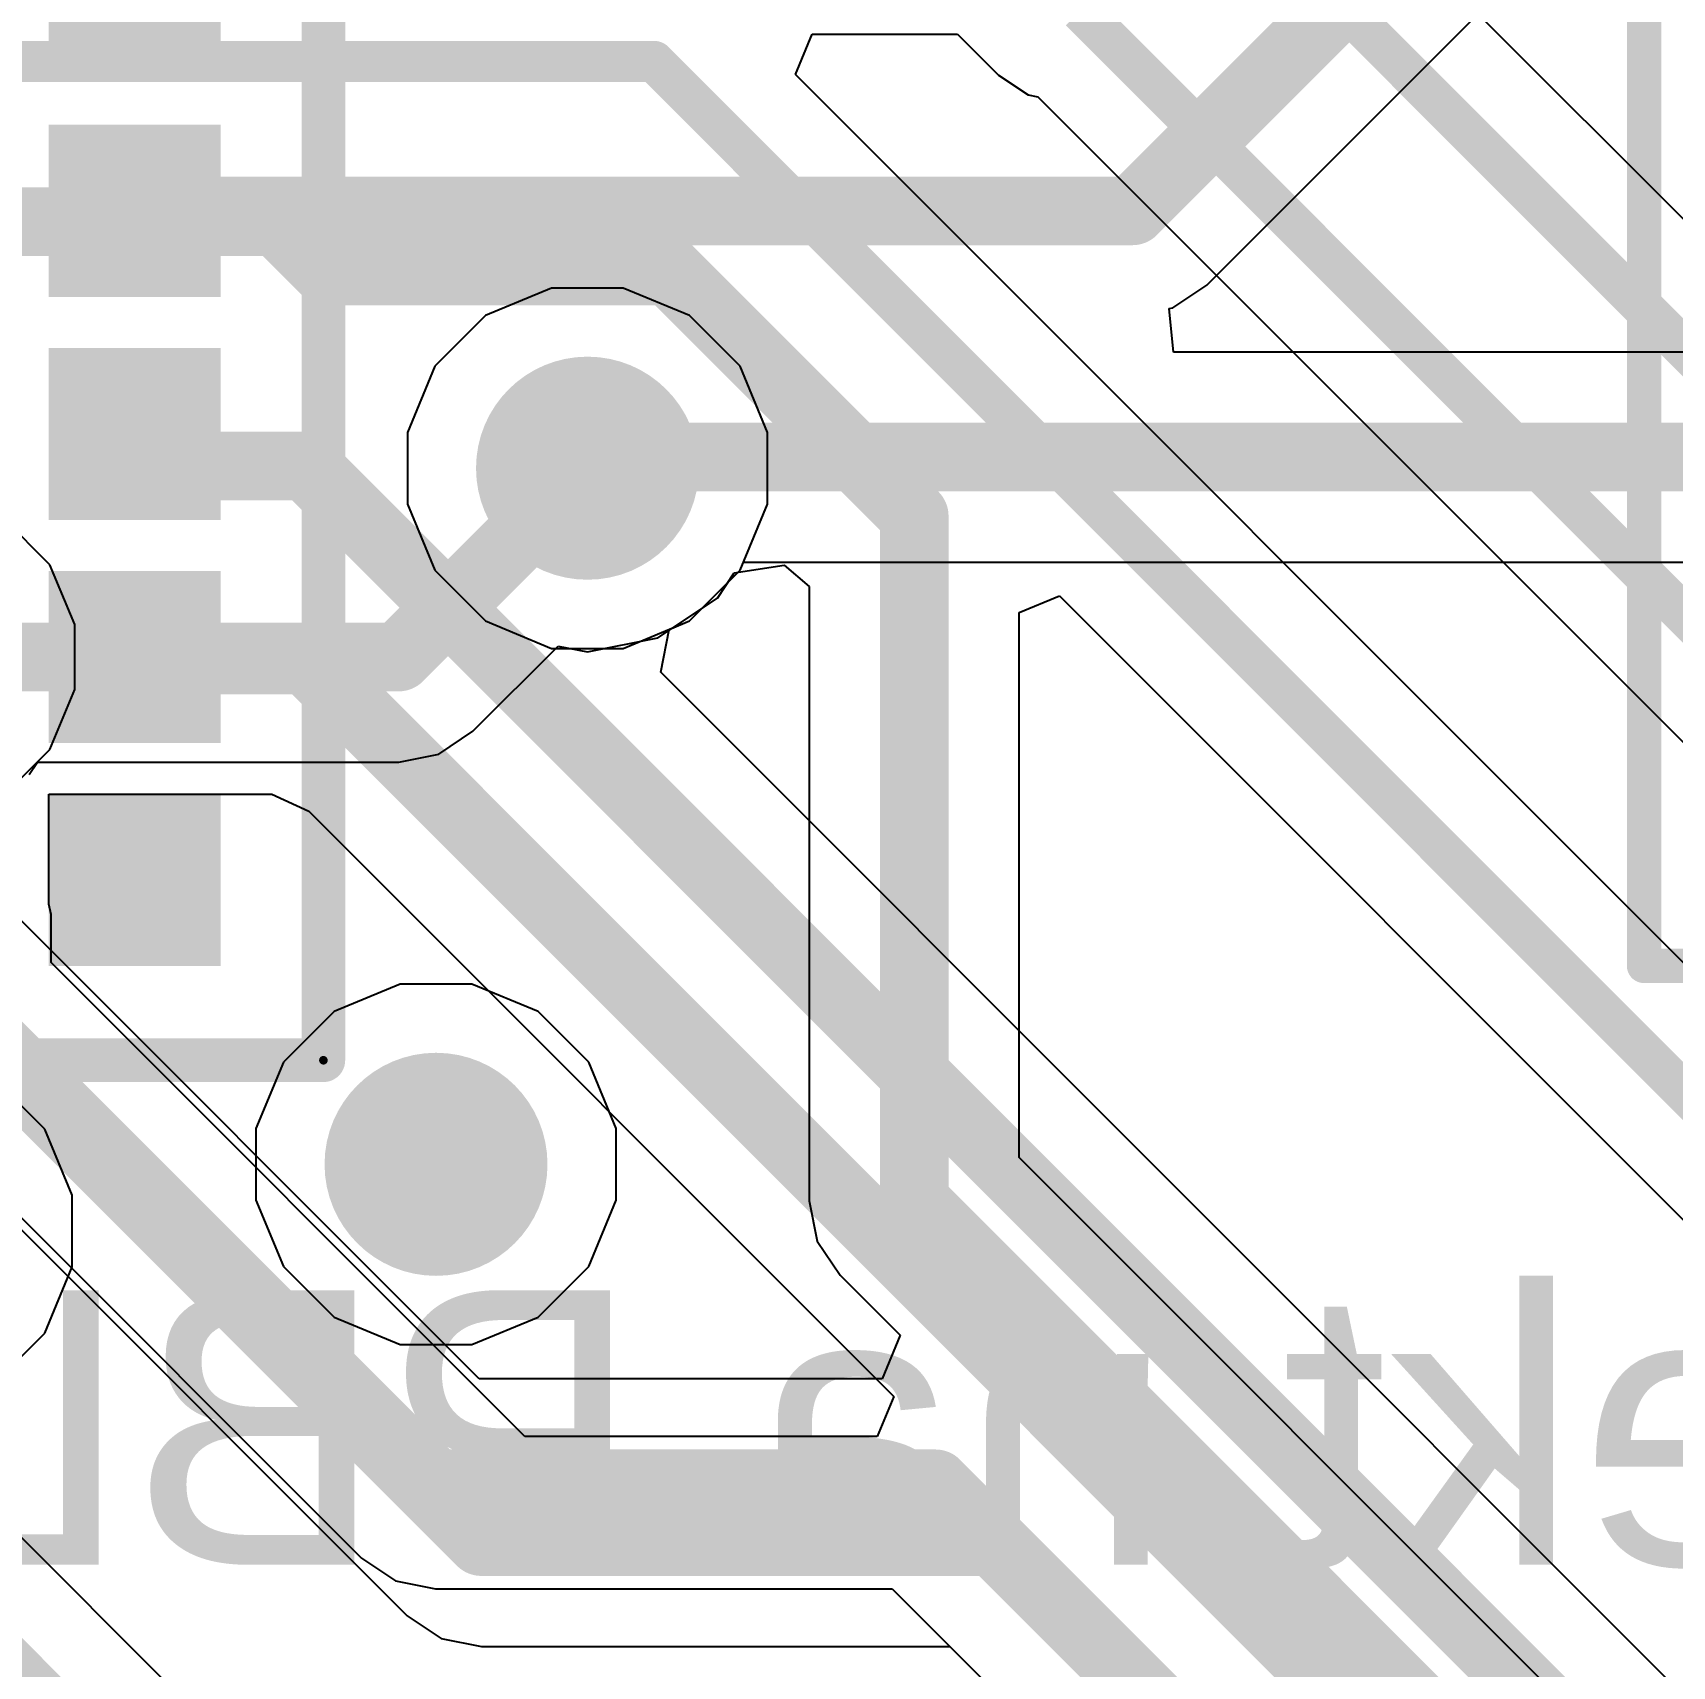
# Model space of a CAD drawing. Header units: inches. Extents: x 0.3 to 52.1, y -1.7 to 36.7.
# Drawn here: x 21.953 to 26.732, y 24.309 to 29.069 of the extents above; entities that cross this region are included whole.
import ezdxf

# ---------------------------------------------------------------- set-up
doc = ezdxf.new("R2010")
doc.units = ezdxf.units.IN
for name, color, linetype in [('Bottom Layer', 5, 'Continuous'), ('Bottom Overlay', 54, 'Continuous'), ('Internal1', 16, 'Continuous'), ('Internal2', 76, 'Continuous'), ('Top Assembly', 216, 'Continuous'), ('Top Component Outline', 6, 'Continuous'), ('Top Layer', 1, 'Continuous'), ('Top Overlay', 2, 'Continuous'), ('Top Paste', 8, 'Continuous'), ('Top Solder', 216, 'Continuous'), ('Via Holes', 16, 'Continuous')]:
    doc.layers.add(name, color=color, linetype=linetype)
doc.styles.add('Arial', font='', dxfattribs={"height": 0.2})
doc.styles.get('Arial').set_extended_font_data('Arial')

# ---------------------------------------------------------------- blocks, each defined once
blk = doc.blocks.new('ECS32712534BCTR_18')
at = {"layer": 'Top Layer'}
for points in [[(-1.8, -0.95), (-1.8, 0.95), (-0.7, 0.95), (-0.7, -0.95)], [(0.7, -0.95), (0.7, 0.95), (1.8, 0.95), (1.8, -0.95)]]:
    blk.add_hatch(color=1, dxfattribs=at).paths.add_polyline_path(points)
at = {"layer": 'Top Paste'}
for points in [[(-1.8, -0.95), (-1.8, 0.95), (-0.7, 0.95), (-0.7, -0.95)], [(0.7, -0.95), (0.7, 0.95), (1.8, 0.95), (1.8, -0.95)]]:
    blk.add_hatch(color=8, dxfattribs=at).paths.add_polyline_path(points)
at = {"layer": 'Top Solder'}
for points in [[(-1.85, -1), (-1.85, 1), (-0.65, 1), (-0.65, -1)], [(0.65, -1), (0.65, 1), (1.85, 1), (1.85, -1)]]:
    blk.add_hatch(color=216, dxfattribs=at).paths.add_polyline_path(points)
at = {"layer": 'Top Assembly'}
for points in [[(-2.8, -1.95, 0.1, 0.1, 0), (-2.8, 1.95, 0.1, 0.1, 0)], [(2.8, 1.95, 0.1, 0.1, 0), (-2.8, 1.95, 0.1, 0.1, 0)], [(2.8, -1.95, 0.1, 0.1, 0), (2.8, 1.95, 0.1, 0.1, 0)], [(2.8, -1.95, 0.1, 0.1, 0), (-2.8, -1.95, 0.1, 0.1, 0)]]:
    blk.add_lwpolyline(points, format="xyseb", dxfattribs=at)
for points in [[(-2.825, 1.95, 0.05, 0.05, 1), (-2.775, 1.95, 0.05, 0.05, 1)], [(-2.825, 1.95, 0.05, 0.05, 1), (-2.775, 1.95, 0.05, 0.05, 1)], [(2.775, 1.95, 0.05, 0.05, 1), (2.825, 1.95, 0.05, 0.05, 1)], [(2.775, 1.95, 0.05, 0.05, 1), (2.825, 1.95, 0.05, 0.05, 1)], [(-2.825, -1.95, 0.05, 0.05, 1), (-2.775, -1.95, 0.05, 0.05, 1)], [(-2.825, -1.95, 0.05, 0.05, 1), (-2.775, -1.95, 0.05, 0.05, 1)], [(2.775, -1.95, 0.05, 0.05, 1), (2.825, -1.95, 0.05, 0.05, 1)], [(2.775, -1.95, 0.05, 0.05, 1), (2.825, -1.95, 0.05, 0.05, 1)]]:
    blk.add_lwpolyline(points, format="xyseb", close=True, dxfattribs=at)
at = {"layer": 'Top Component Outline'}
for points in [[(-1.6, -0.75, 0.1, 0.1, 0), (-1.6, 0.75, 0.1, 0.1, 0)], [(1.6, 0.75, 0.1, 0.1, 0), (-1.6, 0.75, 0.1, 0.1, 0)], [(1.6, -0.75, 0.1, 0.1, 0), (1.6, 0.75, 0.1, 0.1, 0)], [(1.6, -0.75, 0.1, 0.1, 0), (-1.6, -0.75, 0.1, 0.1, 0)]]:
    blk.add_lwpolyline(points, format="xyseb", dxfattribs=at)
for points in [[(-1.625, 0.75, 0.05, 0.05, 1), (-1.575, 0.75, 0.05, 0.05, 1)], [(-1.625, 0.75, 0.05, 0.05, 1), (-1.575, 0.75, 0.05, 0.05, 1)], [(1.575, 0.75, 0.05, 0.05, 1), (1.625, 0.75, 0.05, 0.05, 1)], [(1.575, 0.75, 0.05, 0.05, 1), (1.625, 0.75, 0.05, 0.05, 1)], [(-1.625, -0.75, 0.05, 0.05, 1), (-1.575, -0.75, 0.05, 0.05, 1)], [(-1.625, -0.75, 0.05, 0.05, 1), (-1.575, -0.75, 0.05, 0.05, 1)], [(1.575, -0.75, 0.05, 0.05, 1), (1.625, -0.75, 0.05, 0.05, 1)], [(1.575, -0.75, 0.05, 0.05, 1), (1.625, -0.75, 0.05, 0.05, 1)]]:
    blk.add_lwpolyline(points, format="xyseb", close=True, dxfattribs=at)
at = {"layer": 'Top Overlay'}
for points in [[(0.3, 0.75, 0.2032, 0.2032, 0), (-0.3, 0.75, 0.2032, 0.2032, 0)], [(-2.5, 0, 0.2, 0.2, -1), (-2.4, 0, 0.2, 0.2, 0)], [(-2.4, 0, 0.2032, 0.2032, 0), (-2.5, 0, 0.2032, 0.2032, 0)], [(-2.4, 0, 0.2, 0.2, -1), (-2.5, 0, 0.2, 0.2, 0)], [(0.3, -0.75, 0.2032, 0.2032, 0), (-0.3, -0.75, 0.2032, 0.2032, 0)]]:
    blk.add_lwpolyline(points, format="xyseb", dxfattribs=at)
for points in [[(-0.3508, 0.75, 0.1016, 0.1016, 1), (-0.2492, 0.75, 0.1016, 0.1016, 1)], [(0.2492, 0.75, 0.1016, 0.1016, 1), (0.3508, 0.75, 0.1016, 0.1016, 1)], [(-2.5508, 0, 0.1016, 0.1016, 1), (-2.4492, 0, 0.1016, 0.1016, 1)], [(-2.55, 0, 0.1, 0.1, 1), (-2.45, 0, 0.1, 0.1, 1)], [(-2.55, 0, 0.1, 0.1, 1), (-2.45, 0, 0.1, 0.1, 1)], [(-2.4508, 0, 0.1016, 0.1016, 1), (-2.3492, 0, 0.1016, 0.1016, 1)], [(-2.45, 0, 0.1, 0.1, 1), (-2.35, 0, 0.1, 0.1, 1)], [(-2.45, 0, 0.1, 0.1, 1), (-2.35, 0, 0.1, 0.1, 1)], [(-0.3508, -0.75, 0.1016, 0.1016, 1), (-0.2492, -0.75, 0.1016, 0.1016, 1)], [(0.2492, -0.75, 0.1016, 0.1016, 1), (0.3508, -0.75, 0.1016, 0.1016, 1)]]:
    blk.add_lwpolyline(points, format="xyseb", close=True, dxfattribs=at)
at = {"layer": 'Top Assembly', "style": 'Arial'}
blk.add_text('Y1', height=1, dxfattribs=at).set_placement((-0.5241, -0.325))
blk = doc.blocks.new('BL635U_75')
at = {"layer": 'Top Layer'}
for points in [[(-2.7675, -2.4), (-2.3675, -2.4), (-2.3675, -2.8), (-2.7675, -2.8)], [(-2.1175, -2.4), (-1.7175, -2.4), (-1.7175, -2.8), (-2.1175, -2.8)], [(-1.4675, -2.4), (-1.0675, -2.4), (-1.0675, -2.8), (-1.4675, -2.8)], [(-0.8175, -2.4), (-0.4175, -2.4), (-0.4175, -2.8), (-0.8175, -2.8)], [(-0.1675, -2.4), (0.2325, -2.4), (0.2325, -2.8), (-0.1675, -2.8)]]:
    blk.add_hatch(color=1, dxfattribs=at).paths.add_polyline_path(points)
at = {"layer": 'Top Paste'}
for points in [[(-2.7675, -2.4), (-2.3675, -2.4), (-2.3675, -2.8), (-2.7675, -2.8)], [(-2.1175, -2.4), (-1.7175, -2.4), (-1.7175, -2.8), (-2.1175, -2.8)], [(-1.4675, -2.4), (-1.0675, -2.4), (-1.0675, -2.8), (-1.4675, -2.8)], [(-0.8175, -2.4), (-0.4175, -2.4), (-0.4175, -2.8), (-0.8175, -2.8)], [(-0.1675, -2.4), (0.2325, -2.4), (0.2325, -2.8), (-0.1675, -2.8)]]:
    blk.add_hatch(color=8, dxfattribs=at).paths.add_polyline_path(points)
at = {"layer": 'Top Solder'}
for points in [[(-2.8183, -2.3492), (-2.3167, -2.3492), (-2.3167, -2.8508), (-2.8183, -2.8508)], [(-2.1683, -2.3492), (-1.6667, -2.3492), (-1.6667, -2.8508), (-2.1683, -2.8508)], [(-1.5183, -2.3492), (-1.0167, -2.3492), (-1.0167, -2.8508), (-1.5183, -2.8508)], [(-0.8683, -2.3492), (-0.3667, -2.3492), (-0.3667, -2.8508), (-0.8683, -2.8508)], [(-0.2183, -2.3492), (0.2833, -2.3492), (0.2833, -2.8508), (-0.2183, -2.8508)]]:
    blk.add_hatch(color=216, dxfattribs=at).paths.add_polyline_path(points)
at = {"layer": 'Top Assembly'}
for points in [[(-3.0925, 3.15, 0.025, 0.025, 0), (-3.0925, -3.15, 0.025, 0.025, 0)], [(-3.0925, -3.15, 0.025, 0.025, 0), (5.5075, -3.15, 0.025, 0.025, 0)]]:
    blk.add_lwpolyline(points, format="xyseb", dxfattribs=at)
blk.add_lwpolyline([(-3.0988, -3.15, 0.0125, 0.0125, 1), (-3.0862, -3.15, 0.0125, 0.0125, 1)], format="xyseb", close=True, dxfattribs=at)
blk.add_lwpolyline([(-3.0988, -3.15, 0.0125, 0.0125, 1), (-3.0862, -3.15, 0.0125, 0.0125, 1)], format="xyseb", close=True, dxfattribs=at)
at = {"layer": 'Top Overlay'}
for points in [[(-3.0925, 3.15, 0.127, 0.127, 0), (-3.0925, -3.15, 0.127, 0.127, 0)], [(-3.0925, -3.15, 0.127, 0.127, 0), (5.5075, -3.15, 0.127, 0.127, 0)]]:
    blk.add_lwpolyline(points, format="xyseb", dxfattribs=at)
blk.add_lwpolyline([(-3.1243, -3.15, 0.0635, 0.0635, 1), (-3.0608, -3.15, 0.0635, 0.0635, 1)], format="xyseb", close=True, dxfattribs=at)
blk.add_lwpolyline([(-3.1243, -3.15, 0.0635, 0.0635, 1), (-3.0608, -3.15, 0.0635, 0.0635, 1)], format="xyseb", close=True, dxfattribs=at)

msp = doc.modelspace()

# ---------------------------------------------------------------- hatches: boundary and pattern name
at = {"layer": 'Bottom Layer'}
h = msp.add_hatch(color=5, dxfattribs=at)
edge = h.paths.add_edge_path()
edge.add_arc((23.5699, 27.8002), 0.325, 0, 360)
h = msp.add_hatch(color=5, dxfattribs=at)
edge = h.paths.add_edge_path()
edge.add_arc((23.1283, 25.7718), 0.325, 0, 360)
at = {"layer": 'Internal1'}
h = msp.add_hatch(color=16, dxfattribs=at)
edge = h.paths.add_edge_path()
edge.add_arc((23.5699, 27.8002), 0.325, 0, 360)
h = msp.add_hatch(color=16, dxfattribs=at)
edge = h.paths.add_edge_path()
edge.add_arc((23.1283, 25.7718), 0.325, 0, 360)
at = {"layer": 'Internal2'}
h = msp.add_hatch(color=76, dxfattribs=at)
edge = h.paths.add_edge_path()
edge.add_arc((23.5699, 27.8002), 0.325, 0, 360)
h = msp.add_hatch(color=76, dxfattribs=at)
edge = h.paths.add_edge_path()
edge.add_arc((23.1283, 25.7718), 0.325, 0, 360)
at = {"layer": 'Top Layer'}
h = msp.add_hatch(color=1, dxfattribs=at)
edge = h.paths.add_edge_path()
edge.add_arc((23.5699, 27.8002), 0.325, 0, 360)
h = msp.add_hatch(color=1, dxfattribs=at)
edge = h.paths.add_edge_path()
edge.add_arc((23.1283, 25.7718), 0.325, 0, 360)
at = {"layer": 'Via Holes'}
h = msp.add_hatch(color=7, dxfattribs=at)
edge = h.paths.add_edge_path()
edge.add_arc((23.5699, 27.8002), 0.15, 0, 360)
h = msp.add_hatch(color=7, dxfattribs=at)
edge = h.paths.add_edge_path()
edge.add_arc((23.1283, 25.7718), 0.175, 0, 360)

# ---------------------------------------------------------------- linework, layer by layer
at = {"layer": 'Bottom Layer'}
for p, q in [((28.0805, 27.2103), (25.7491, 29.5417)), ((24.1764, 28.9474), (24.225, 29.0647)), ((24.225, 29.0647), (24.649, 29.0647)), ((24.649, 29.0647), (24.7681, 28.9456)), ((28.2338, 24.89), (24.1764, 28.9474)), ((24.7681, 28.9456), (24.7681, 28.9456)), ((24.7681, 28.9456), (24.8541, 28.8881)), ((24.8541, 28.8881), (24.8827, 28.8824)), ((24.8827, 28.8824), (28.5526, 25.2125)), ((23.9484, 27.4217), (23.9976, 27.4954)), ((23.9976, 27.4954), (24.1436, 27.5175)), ((24.1436, 27.5175), (24.2166, 27.4554)), ((24.2166, 27.4554), (24.2166, 25.6652)), ((23.7747, 27.3057), (23.9484, 27.4217)), ((24.8283, 27.3797), (24.9457, 27.4283)), ((24.9457, 27.4283), (27.7813, 24.5927)), ((24.8283, 25.7919), (24.8283, 27.3797)), ((23.5699, 27.2649), (23.7747, 27.3057)), ((23.2359, 27.0337), (23.4842, 27.282)), ((23.4842, 27.282), (23.5699, 27.2649)), ((23.1367, 26.9674), (23.2359, 27.0337)), ((23.0197, 26.9441), (23.1367, 26.9674)), ((21.9425, 26.9076), (21.9669, 26.9441)), ((21.9669, 26.9441), (23.0196, 26.9441)), ((23.0196, 26.9441), (23.0197, 26.9441)), ((20.7587, 26.7766), (22.9108, 24.6246)), ((23.2538, 25.1467), (21.7243, 26.6762)), ((26.7429, 23.8773), (24.8283, 25.7919)), ((24.2166, 25.6652), (24.2166, 25.6652)), ((24.2166, 25.6652), (24.2399, 25.5481)), ((24.2399, 25.5481), (24.3062, 25.4489)), ((24.3062, 25.4489), (24.4813, 25.2737)), ((24.4813, 25.2737), (24.4287, 25.1467)), ((24.4287, 25.1467), (23.2538, 25.1467)), ((22.9108, 24.6246), (22.9108, 24.6246)), ((22.9108, 24.6246), (23.01, 24.5583)), ((23.01, 24.5583), (23.1271, 24.535)), ((23.1271, 24.535), (23.1271, 24.535)), ((23.1271, 24.535), (24.458, 24.535)), ((24.458, 24.535), (24.7379, 24.2551))]:
    msp.add_line(p, q, dxfattribs=at)
for points in [[(25.1979, 29.718, 0.12, 0.12, 0), (28.0285, 26.8874, 0.12, 0.12, 0)], [(25.007, 29.133, 0.12, 0.12, 0), (28.8923, 25.2478, 0.12, 0.12, 0)], [(19.7256, 28.9854, 0.12, 0.12, 0), (23.7636, 28.9854, 0.12, 0.12, 0)], [(23.7636, 28.9854, 0.12, 0.12, 0), (28.0464, 24.7026, 0.12, 0.12, 0)], [(20.568, 28.5184, 0.2, 0.2, 0), (22.6654, 28.5184, 0.2, 0.2, 0)], [(22.6654, 28.5184, 0.2, 0.2, 0), (22.8086, 28.3752, 0.2, 0.2, 0)], [(22.8086, 28.3752, 0.2, 0.2, 0), (23.808, 28.3752, 0.2, 0.2, 0)], [(23.808, 28.3752, 0.2, 0.2, 0), (24.5225, 27.6608, 0.2, 0.2, 0)], [(23.0197, 27.25, 0.2, 0.2, 0), (23.5699, 27.8002, 0.2, 0.2, 0)], [(24.5225, 25.6652, 0.2, 0.2, 0), (24.5225, 27.6608, 0.2, 0.2, 0)], [(21.6, 27.25, 0.2, 0.2, 0), (23.0197, 27.25, 0.2, 0.2, 0)], [(20.975, 26.9929, 0.2, 0.2, 0), (23.1271, 24.8409, 0.2, 0.2, 0)], [(24.5225, 25.6652, 0.2, 0.2, 0), (26.5266, 23.661, 0.2, 0.2, 0)], [(23.1271, 24.8409, 0.2, 0.2, 0), (24.5847, 24.8409, 0.2, 0.2, 0)], [(24.5847, 24.8409, 0.2, 0.2, 0), (25.9964, 23.4292, 0.2, 0.2, 0)]]:
    msp.add_lwpolyline(points, format="xyseb", dxfattribs=at)
for points in [[(23.7336, 28.9854, 0.06, 0.06, 1), (23.7936, 28.9854, 0.06, 0.06, 1)], [(23.7336, 28.9854, 0.06, 0.06, 1), (23.7936, 28.9854, 0.06, 0.06, 1)], [(22.6154, 28.5184, 0.1, 0.1, 1), (22.7154, 28.5184, 0.1, 0.1, 1)], [(22.6154, 28.5184, 0.1, 0.1, 1), (22.7154, 28.5184, 0.1, 0.1, 1)], [(22.7586, 28.3752, 0.1, 0.1, 1), (22.8586, 28.3752, 0.1, 0.1, 1)], [(22.7586, 28.3752, 0.1, 0.1, 1), (22.8586, 28.3752, 0.1, 0.1, 1)], [(23.758, 28.3752, 0.1, 0.1, 1), (23.858, 28.3752, 0.1, 0.1, 1)], [(23.758, 28.3752, 0.1, 0.1, 1), (23.858, 28.3752, 0.1, 0.1, 1)], [(23.5199, 27.8002, 0.1, 0.1, 1), (23.6199, 27.8002, 0.1, 0.1, 1)], [(24.4725, 27.6608, 0.1, 0.1, 1), (24.5725, 27.6608, 0.1, 0.1, 1)], [(24.4725, 27.6608, 0.1, 0.1, 1), (24.5725, 27.6608, 0.1, 0.1, 1)], [(22.9697, 27.25, 0.1, 0.1, 1), (23.0697, 27.25, 0.1, 0.1, 1)], [(22.9697, 27.25, 0.1, 0.1, 1), (23.0697, 27.25, 0.1, 0.1, 1)], [(24.4725, 25.6652, 0.1, 0.1, 1), (24.5725, 25.6652, 0.1, 0.1, 1)], [(24.4725, 25.6652, 0.1, 0.1, 1), (24.5725, 25.6652, 0.1, 0.1, 1)], [(23.0771, 24.8409, 0.1, 0.1, 1), (23.1771, 24.8409, 0.1, 0.1, 1)], [(23.0771, 24.8409, 0.1, 0.1, 1), (23.1771, 24.8409, 0.1, 0.1, 1)], [(24.5347, 24.8409, 0.1, 0.1, 1), (24.6347, 24.8409, 0.1, 0.1, 1)], [(24.5347, 24.8409, 0.1, 0.1, 1), (24.6347, 24.8409, 0.1, 0.1, 1)]]:
    msp.add_lwpolyline(points, format="xyseb", close=True, dxfattribs=at)
at = {"layer": 'Internal1'}
for p, q in [((23.4654, 28.3252), (23.2725, 28.2453)), ((23.6743, 28.3252), (23.4654, 28.3252)), ((23.8672, 28.2453), (23.6743, 28.3252)), ((23.2725, 28.2453), (23.1248, 28.0976)), ((24.0149, 28.0976), (23.8672, 28.2453)), ((23.1248, 28.0976), (23.0449, 27.9046)), ((24.0949, 27.9046), (24.0149, 28.0976)), ((23.0449, 27.9046), (23.0449, 27.6958)), ((24.0949, 27.6958), (24.0949, 27.9046)), ((23.0449, 27.6958), (23.1248, 27.5028)), ((24.0149, 27.5028), (24.0949, 27.6958)), ((22.0027, 27.5191), (21.8691, 27.6527)), ((22.075, 27.3445), (22.0027, 27.5191)), ((23.1248, 27.5028), (23.2725, 27.3551)), ((23.8672, 27.3551), (24.0149, 27.5028)), ((22.075, 27.1555), (22.075, 27.3445)), ((23.2725, 27.3551), (23.4654, 27.2752)), ((23.6743, 27.2752), (23.8672, 27.3551)), ((23.4654, 27.2752), (23.6743, 27.2752)), ((22.0027, 26.9809), (22.075, 27.1555)), ((21.8691, 26.8473), (22.0027, 26.9809))]:
    msp.add_line(p, q, dxfattribs=at)
at = {"layer": 'Internal2'}
for p, q in [((23.4654, 28.3252), (23.2725, 28.2453)), ((23.6743, 28.3252), (23.4654, 28.3252)), ((23.8672, 28.2453), (23.6743, 28.3252)), ((23.2725, 28.2453), (23.1248, 28.0976)), ((24.0149, 28.0976), (23.8672, 28.2453)), ((23.1248, 28.0976), (23.0449, 27.9046)), ((24.0949, 27.9046), (24.0149, 28.0976)), ((23.0449, 27.9046), (23.0449, 27.6958)), ((24.0949, 27.6958), (24.0949, 27.9046)), ((23.0449, 27.6958), (23.1248, 27.5028)), ((24.0149, 27.5028), (24.0949, 27.6958)), ((22.0027, 27.5191), (21.8691, 27.6527)), ((22.075, 27.3445), (22.0027, 27.5191)), ((23.1248, 27.5028), (23.2725, 27.3551)), ((23.8672, 27.3551), (24.0149, 27.5028)), ((22.075, 27.1555), (22.075, 27.3445)), ((23.2725, 27.3551), (23.4654, 27.2752)), ((23.6743, 27.2752), (23.8672, 27.3551)), ((23.4654, 27.2752), (23.6743, 27.2752)), ((22.0027, 26.9809), (22.075, 27.1555)), ((21.8691, 26.8473), (22.0027, 26.9809)), ((23.0239, 26.2968), (22.8309, 26.2169)), ((23.2328, 26.2968), (23.0239, 26.2968)), ((23.4257, 26.2169), (23.2328, 26.2968)), ((22.8309, 26.2169), (22.6833, 26.0692)), ((23.5734, 26.0692), (23.4257, 26.2169)), ((22.6833, 26.0692), (22.6033, 25.8763)), ((23.6533, 25.8763), (23.5734, 26.0692)), ((21.9876, 25.8746), (21.8399, 26.0223)), ((22.0675, 25.6817), (21.9876, 25.8746)), ((22.6033, 25.8763), (22.6033, 25.6674)), ((23.6533, 25.6674), (23.6533, 25.8763)), ((22.0675, 25.4728), (22.0675, 25.6817)), ((22.6033, 25.6674), (22.6833, 25.4744)), ((23.5734, 25.4744), (23.6533, 25.6674)), ((22.6833, 25.4744), (22.8309, 25.3268)), ((23.4257, 25.3268), (23.5734, 25.4744)), ((21.9876, 25.2798), (22.0675, 25.4728)), ((22.8309, 25.3268), (23.0239, 25.2468)), ((23.2328, 25.2468), (23.4257, 25.3268)), ((21.8399, 25.1322), (21.9876, 25.2798)), ((23.0239, 25.2468), (23.2328, 25.2468))]:
    msp.add_line(p, q, dxfattribs=at)
at = {"layer": 'Top Layer'}
for p, q in [((25.3752, 28.3337), (27.0606, 30.019)), ((25.276, 28.2674), (25.3752, 28.3337)), ((25.2658, 28.2654), (25.276, 28.2674)), ((25.2783, 28.1384), (25.2658, 28.2654)), ((27.45, 28.1384), (25.2783, 28.1384)), ((23.8672, 27.3551), (24.0149, 27.5028)), ((24.0149, 27.5028), (24.0248, 27.5266)), ((24.0248, 27.5266), (27.45, 27.5266)), ((23.8081, 27.3306), (23.8672, 27.3551)), ((23.7834, 27.2061), (23.8081, 27.3306)), ((27.6376, 23.3518), (23.7834, 27.2061)), ((22, 26.5296), (22, 26.85)), ((22, 26.85), (22.65, 26.85)), ((22.65, 26.85), (22.65, 26.85)), ((22.65, 26.85), (22.65, 26.85)), ((22.65, 26.85), (22.7576, 26.801)), ((22.7576, 26.801), (24.463, 25.0957)), ((22.0059, 26.5), (22, 26.5296)), ((22.0059, 26.3596), (22.0059, 26.5)), ((22.0059, 26.5), (22.0059, 26.5)), ((23.3871, 24.9783), (22.0059, 26.3596)), ((21.4837, 26.0166), (23.0441, 24.4562)), ((22.5535, 24.0506), (20.6059, 25.9981)), ((24.463, 25.0957), (24.4144, 24.9783)), ((24.4144, 24.9783), (23.3871, 24.9783)), ((23.0441, 24.4562), (23.0441, 24.4562)), ((23.0441, 24.4562), (23.1434, 24.3899)), ((23.1434, 24.3899), (23.2604, 24.3666)), ((23.2604, 24.3666), (24.6264, 24.3666)), ((24.6264, 24.3666), (24.7532, 24.2398))]:
    msp.add_line(p, q, dxfattribs=at)
for points in [[(25.1589, 28.55, 0.2, 0.2, 0), (26.9339, 30.3249, 0.2, 0.2, 0)], [(22.25, 28.55, 0.2, 0.2, 0), (25.1589, 28.55, 0.2, 0.2, 0)], [(22.25, 27.9, 0.2, 0.2, 0), (22.3431, 27.8069, 0.2, 0.2, 0)], [(23.5699, 27.8002, 0.2, 0.2, 0), (23.6022, 27.8325, 0.2, 0.2, 0)], [(23.6022, 27.8325, 0.2, 0.2, 0), (28.5325, 27.8325, 0.2, 0.2, 0)], [(22.3431, 27.8069, 0.2, 0.2, 0), (22.75, 27.8069, 0.2, 0.2, 0)], [(22.75, 27.8069, 0.2, 0.2, 0), (27.4214, 23.1355, 0.2, 0.2, 0)], [(22.25, 27.25, 0.2, 0.2, 0), (22.2588, 27.2412, 0.2, 0.2, 0)], [(22.2588, 27.2412, 0.2, 0.2, 0), (22.75, 27.2412, 0.2, 0.2, 0)], [(22.75, 27.2412, 0.2, 0.2, 0), (27.0214, 22.9698, 0.2, 0.2, 0)], [(21.7, 26.2329, 0.2, 0.2, 0), (23.2604, 24.6724, 0.2, 0.2, 0)], [(20.3, 25.8714, 0.2, 0.2, 0), (22.3372, 23.8343, 0.2, 0.2, 0)], [(23.2604, 24.6724, 0.2, 0.2, 0), (24.7531, 24.6724, 0.2, 0.2, 0)], [(24.7531, 24.6724, 0.2, 0.2, 0), (26.6214, 22.8042, 0.2, 0.2, 0)]]:
    msp.add_lwpolyline(points, format="xyseb", dxfattribs=at)
for points in [[(22.2, 28.55, 0.1, 0.1, 1), (22.3, 28.55, 0.1, 0.1, 1)], [(25.1089, 28.55, 0.1, 0.1, 1), (25.2089, 28.55, 0.1, 0.1, 1)], [(25.1089, 28.55, 0.1, 0.1, 1), (25.2089, 28.55, 0.1, 0.1, 1)], [(22.2, 27.9, 0.1, 0.1, 1), (22.3, 27.9, 0.1, 0.1, 1)], [(23.5522, 27.8325, 0.1, 0.1, 1), (23.6522, 27.8325, 0.1, 0.1, 1)], [(23.5522, 27.8325, 0.1, 0.1, 1), (23.6522, 27.8325, 0.1, 0.1, 1)], [(22.2931, 27.8069, 0.1, 0.1, 1), (22.3931, 27.8069, 0.1, 0.1, 1)], [(22.2931, 27.8069, 0.1, 0.1, 1), (22.3931, 27.8069, 0.1, 0.1, 1)], [(22.7, 27.8069, 0.1, 0.1, 1), (22.8, 27.8069, 0.1, 0.1, 1)], [(22.7, 27.8069, 0.1, 0.1, 1), (22.8, 27.8069, 0.1, 0.1, 1)], [(23.5199, 27.8002, 0.1, 0.1, 1), (23.6199, 27.8002, 0.1, 0.1, 1)], [(22.2, 27.25, 0.1, 0.1, 1), (22.3, 27.25, 0.1, 0.1, 1)], [(22.2088, 27.2412, 0.1, 0.1, 1), (22.3088, 27.2412, 0.1, 0.1, 1)], [(22.2088, 27.2412, 0.1, 0.1, 1), (22.3088, 27.2412, 0.1, 0.1, 1)], [(22.7, 27.2412, 0.1, 0.1, 1), (22.8, 27.2412, 0.1, 0.1, 1)], [(22.7, 27.2412, 0.1, 0.1, 1), (22.8, 27.2412, 0.1, 0.1, 1)], [(23.2104, 24.6724, 0.1, 0.1, 1), (23.3104, 24.6724, 0.1, 0.1, 1)], [(23.2104, 24.6724, 0.1, 0.1, 1), (23.3104, 24.6724, 0.1, 0.1, 1)], [(24.7031, 24.6724, 0.1, 0.1, 1), (24.8031, 24.6724, 0.1, 0.1, 1)], [(24.7031, 24.6724, 0.1, 0.1, 1), (24.8031, 24.6724, 0.1, 0.1, 1)]]:
    msp.add_lwpolyline(points, format="xyseb", close=True, dxfattribs=at)

# ---------------------------------------------------------------- block references
for name, p, rotation in [('BL635U_75', (19.65, 29.1675), 90), ('ECS32712534BCTR_18', (28.6, 29.15), 270)]:
    msp.add_blockref(name, p, dxfattribs=dict(rotation=rotation))

# ---------------------------------------------------------------- texts
at = {"layer": 'Bottom Overlay', "style": 'Arial', "text_generation_flag": 2}
msp.add_text('Projekt na PBL4: Smartwatch', height=0.800001, dxfattribs=at).set_placement((29.0689, 24.605))

doc.saveas('drawing.dxf')
